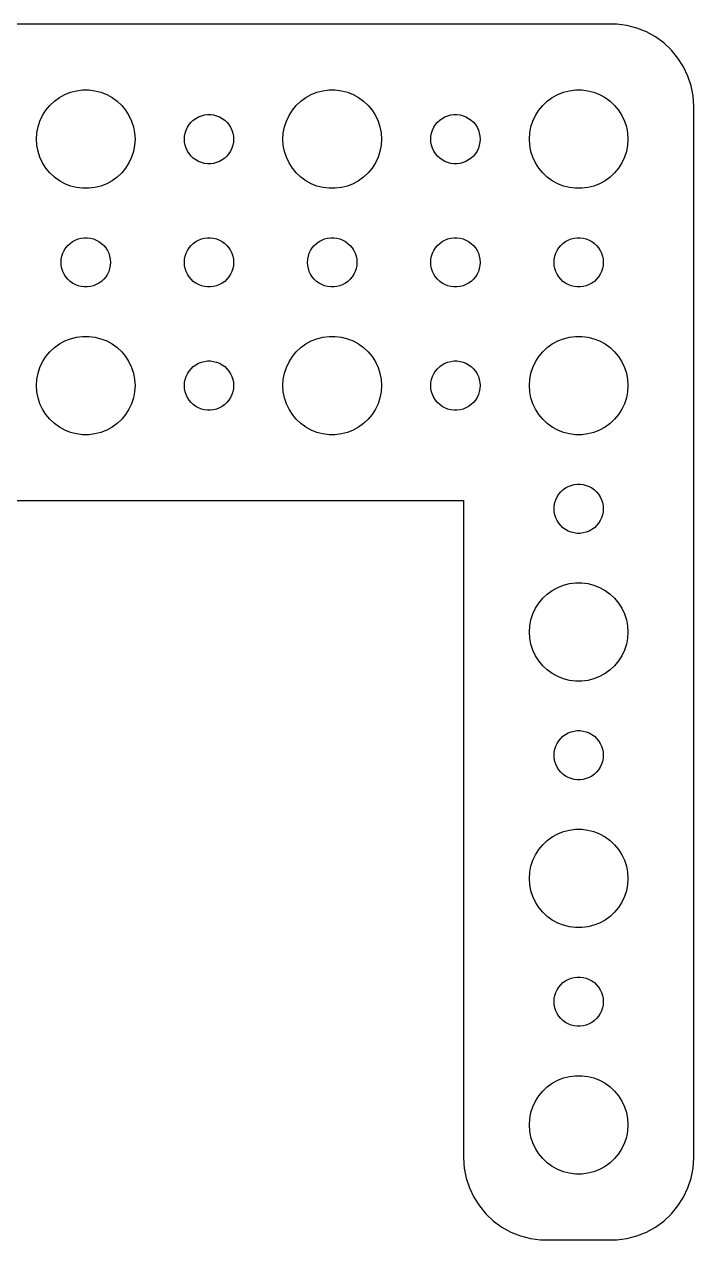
# Model space of a CAD drawing. Header units: metres. Extents: x -37 to 37, y 131 to 373.
# Drawn here: x -3.7 to 37, y 299 to 373 of the extents above; entities that cross this region are included whole.
import ezdxf

# ---------------------------------------------------------------- set-up
doc = ezdxf.new("R2010")
doc.units = ezdxf.units.M

msp = doc.modelspace()

# ---------------------------------------------------------------- linework, layer by layer
for p, q in [((32.3139, 372.99), (-32.3139, 372.99)), ((32.9369, 372.911), (32.3139, 372.99)), ((33.5451, 372.755), (32.9369, 372.911)), ((34.1289, 372.524), (33.5451, 372.755)), ((34.6791, 372.222), (34.1289, 372.524)), ((35.1871, 371.853), (34.6791, 372.222)), ((35.6448, 371.423), (35.1871, 371.853)), ((36.0451, 370.939), (35.6448, 371.423)), ((36.3815, 370.409), (36.0451, 370.939)), ((36.6489, 369.841), (36.3815, 370.409)), ((36.8429, 369.243), (36.6489, 369.841)), ((36.9606, 368.627), (36.8429, 369.243)), ((-1.91226, 368.312), (-1.60747, 368.533)), ((-1.60747, 368.533), (-1.27733, 368.714)), ((-1.27733, 368.714), (-0.92705, 368.853)), ((-0.92705, 368.853), (-0.56213, 368.947)), ((-0.56213, 368.947), (-0.18837, 368.994)), ((-0.18837, 368.994), (0.18837, 368.994)), ((0.18837, 368.994), (0.56213, 368.947)), ((0.56213, 368.947), (0.92705, 368.853)), ((0.92705, 368.853), (1.27733, 368.714)), ((1.27733, 368.714), (1.60747, 368.533)), ((1.60747, 368.533), (1.91226, 368.312)), ((13.0877, 368.312), (13.3925, 368.533)), ((13.3925, 368.533), (13.7227, 368.714)), ((13.7227, 368.714), (14.0729, 368.853)), ((14.0729, 368.853), (14.4379, 368.947)), ((14.4379, 368.947), (14.8116, 368.994)), ((14.8116, 368.994), (15.1884, 368.994)), ((15.1884, 368.994), (15.5621, 368.947)), ((15.5621, 368.947), (15.927, 368.853)), ((15.927, 368.853), (16.2773, 368.714)), ((16.2773, 368.714), (16.6075, 368.533)), ((16.6075, 368.533), (16.9123, 368.312)), ((28.0877, 368.312), (28.3925, 368.533)), ((28.3925, 368.533), (28.7227, 368.714)), ((28.7227, 368.714), (29.0729, 368.853)), ((29.0729, 368.853), (29.4379, 368.947)), ((29.4379, 368.947), (29.8116, 368.994)), ((29.8116, 368.994), (30.1884, 368.994)), ((30.1884, 368.994), (30.5621, 368.947)), ((30.5621, 368.947), (30.927, 368.853)), ((30.927, 368.853), (31.2773, 368.714)), ((31.2773, 368.714), (31.6075, 368.533)), ((31.6075, 368.533), (31.9123, 368.312)), ((37, 368), (36.9606, 368.627)), ((-2.62891, 367.445), (-2.42705, 367.763)), ((-2.42705, 367.763), (-2.1869, 368.054)), ((-2.1869, 368.054), (-1.91226, 368.312)), ((1.91226, 368.312), (2.1869, 368.054)), ((2.1869, 368.054), (2.42705, 367.763)), ((2.42705, 367.763), (2.62891, 367.445)), ((12.3711, 367.445), (12.5729, 367.763)), ((12.5729, 367.763), (12.8131, 368.054)), ((12.8131, 368.054), (13.0877, 368.312)), ((16.9123, 368.312), (17.1869, 368.054)), ((17.1869, 368.054), (17.427, 367.763)), ((17.427, 367.763), (17.6289, 367.445)), ((27.3711, 367.445), (27.5729, 367.763)), ((27.5729, 367.763), (27.8131, 368.054)), ((27.8131, 368.054), (28.0877, 368.312)), ((31.9123, 368.312), (32.1869, 368.054)), ((32.1869, 368.054), (32.427, 367.763)), ((32.427, 367.763), (32.6289, 367.445)), ((37, 304), (37, 368)), ((-2.90575, 366.746), (-2.78932, 367.104)), ((-2.78932, 367.104), (-2.62891, 367.445)), ((2.62891, 367.445), (2.78932, 367.104)), ((2.78932, 367.104), (2.90575, 366.746)), ((6.28647, 366.882), (6.40654, 367.027)), ((6.40654, 367.027), (6.54385, 367.156)), ((6.54385, 367.156), (6.69626, 367.266)), ((6.69626, 367.266), (6.86133, 367.357)), ((6.86133, 367.357), (7.03647, 367.427)), ((7.03647, 367.427), (7.21892, 367.473)), ((7.21892, 367.473), (7.40581, 367.497)), ((7.40581, 367.497), (7.59418, 367.497)), ((7.59418, 367.497), (7.78107, 367.473)), ((7.78107, 367.473), (7.96352, 367.427)), ((7.96352, 367.427), (8.13866, 367.357)), ((8.13866, 367.357), (8.30373, 367.266)), ((8.30373, 367.266), (8.45613, 367.156)), ((8.45613, 367.156), (8.59344, 367.027)), ((8.59344, 367.027), (8.71352, 366.882)), ((12.0942, 366.746), (12.2107, 367.104)), ((12.2107, 367.104), (12.3711, 367.445)), ((17.6289, 367.445), (17.7893, 367.104)), ((17.7893, 367.104), (17.9057, 366.746)), ((21.2865, 366.882), (21.4065, 367.027)), ((21.4065, 367.027), (21.5439, 367.156)), ((21.5439, 367.156), (21.6963, 367.266)), ((21.6963, 367.266), (21.8613, 367.357)), ((21.8613, 367.357), (22.0365, 367.427)), ((22.0365, 367.427), (22.2189, 367.473)), ((22.2189, 367.473), (22.4058, 367.497)), ((22.4058, 367.497), (22.5942, 367.497)), ((22.5942, 367.497), (22.7811, 367.473)), ((22.7811, 367.473), (22.9635, 367.427)), ((22.9635, 367.427), (23.1387, 367.357)), ((23.1387, 367.357), (23.3037, 367.266)), ((23.3037, 367.266), (23.4561, 367.156)), ((23.4561, 367.156), (23.5934, 367.027)), ((23.5934, 367.027), (23.7135, 366.882)), ((27.0942, 366.746), (27.2107, 367.104)), ((27.2107, 367.104), (27.3711, 367.445)), ((32.6289, 367.445), (32.7893, 367.104)), ((32.7893, 367.104), (32.9057, 366.746)), ((-3, 366), (-2.97633, 366.376)), ((-2.97633, 366.376), (-2.90575, 366.746)), ((2.90575, 366.746), (2.97633, 366.376)), ((2.97633, 366.376), (3, 366)), ((6.01183, 366.188), (6.04712, 366.373)), ((6.04712, 366.373), (6.10533, 366.552)), ((6.10533, 366.552), (6.18553, 366.723)), ((6.18553, 366.723), (6.28647, 366.882)), ((8.71352, 366.882), (8.81445, 366.723)), ((8.81445, 366.723), (8.89465, 366.552)), ((8.89465, 366.552), (8.95287, 366.373)), ((8.95287, 366.373), (8.98816, 366.188)), ((12, 366), (12.0237, 366.376)), ((12.0237, 366.376), (12.0942, 366.746)), ((17.9057, 366.746), (17.9763, 366.376)), ((17.9763, 366.376), (18, 366)), ((21.0118, 366.188), (21.0471, 366.373)), ((21.0471, 366.373), (21.1053, 366.552)), ((21.1053, 366.552), (21.1855, 366.723)), ((21.1855, 366.723), (21.2865, 366.882)), ((23.7135, 366.882), (23.8145, 366.723)), ((23.8145, 366.723), (23.8947, 366.552)), ((23.8947, 366.552), (23.9529, 366.373)), ((23.9529, 366.373), (23.9882, 366.188)), ((27, 366), (27.0237, 366.376)), ((27.0237, 366.376), (27.0942, 366.746)), ((32.9057, 366.746), (32.9763, 366.376)), ((32.9763, 366.376), (33, 366)), ((-2.97633, 365.624), (-3, 366)), ((-2.90575, 365.254), (-2.97633, 365.624)), ((2.97633, 365.624), (2.90575, 365.254)), ((3, 366), (2.97633, 365.624)), ((6, 366), (6.01183, 366.188)), ((6.01183, 365.812), (6, 366)), ((6.04712, 365.627), (6.01183, 365.812)), ((6.10533, 365.448), (6.04712, 365.627)), ((8.95287, 365.627), (8.89465, 365.448)), ((8.98816, 365.812), (8.95287, 365.627)), ((8.98816, 366.188), (9, 366)), ((9, 366), (8.98816, 365.812)), ((12.0237, 365.624), (12, 366)), ((12.0942, 365.254), (12.0237, 365.624)), ((17.9763, 365.624), (17.9057, 365.254)), ((18, 366), (17.9763, 365.624)), ((21, 366), (21.0118, 366.188)), ((21.0118, 365.812), (21, 366)), ((21.0471, 365.627), (21.0118, 365.812)), ((21.1053, 365.448), (21.0471, 365.627)), ((23.9529, 365.627), (23.8947, 365.448)), ((23.9882, 365.812), (23.9529, 365.627)), ((23.9882, 366.188), (24, 366)), ((24, 366), (23.9882, 365.812)), ((27.0237, 365.624), (27, 366)), ((27.0942, 365.254), (27.0237, 365.624)), ((32.9763, 365.624), (32.9057, 365.254)), ((33, 366), (32.9763, 365.624)), ((-2.78932, 364.896), (-2.90575, 365.254)), ((-2.62891, 364.555), (-2.78932, 364.896)), ((2.78932, 364.896), (2.62891, 364.555)), ((2.90575, 365.254), (2.78932, 364.896)), ((6.18553, 365.277), (6.10533, 365.448)), ((6.28647, 365.118), (6.18553, 365.277)), ((6.40654, 364.973), (6.28647, 365.118)), ((6.54385, 364.844), (6.40654, 364.973)), ((6.69626, 364.734), (6.54385, 364.844)), ((6.86133, 364.643), (6.69626, 364.734)), ((8.30373, 364.734), (8.13866, 364.643)), ((8.45613, 364.844), (8.30373, 364.734)), ((8.59344, 364.973), (8.45613, 364.844)), ((8.71352, 365.118), (8.59344, 364.973)), ((8.81445, 365.277), (8.71352, 365.118)), ((8.89465, 365.448), (8.81445, 365.277)), ((12.2107, 364.896), (12.0942, 365.254)), ((12.3711, 364.555), (12.2107, 364.896)), ((17.7893, 364.896), (17.6289, 364.555)), ((17.9057, 365.254), (17.7893, 364.896)), ((21.1855, 365.277), (21.1053, 365.448)), ((21.2865, 365.118), (21.1855, 365.277)), ((21.4065, 364.973), (21.2865, 365.118)), ((21.5439, 364.844), (21.4065, 364.973)), ((21.6963, 364.734), (21.5439, 364.844)), ((21.8613, 364.643), (21.6963, 364.734)), ((23.3037, 364.734), (23.1387, 364.643)), ((23.4561, 364.844), (23.3037, 364.734)), ((23.5934, 364.973), (23.4561, 364.844)), ((23.7135, 365.118), (23.5934, 364.973)), ((23.8145, 365.277), (23.7135, 365.118)), ((23.8947, 365.448), (23.8145, 365.277)), ((27.2107, 364.896), (27.0942, 365.254)), ((27.3711, 364.555), (27.2107, 364.896)), ((32.7893, 364.896), (32.6289, 364.555)), ((32.9057, 365.254), (32.7893, 364.896)), ((-2.42705, 364.237), (-2.62891, 364.555)), ((-2.1869, 363.946), (-2.42705, 364.237)), ((2.42705, 364.237), (2.1869, 363.946)), ((2.62891, 364.555), (2.42705, 364.237)), ((7.03647, 364.573), (6.86133, 364.643)), ((7.21892, 364.527), (7.03647, 364.573)), ((7.40581, 364.503), (7.21892, 364.527)), ((7.59418, 364.503), (7.40581, 364.503)), ((7.78107, 364.527), (7.59418, 364.503)), ((7.96352, 364.573), (7.78107, 364.527)), ((8.13866, 364.643), (7.96352, 364.573)), ((12.5729, 364.237), (12.3711, 364.555)), ((12.8131, 363.946), (12.5729, 364.237)), ((17.427, 364.237), (17.1869, 363.946)), ((17.6289, 364.555), (17.427, 364.237)), ((22.0365, 364.573), (21.8613, 364.643)), ((22.2189, 364.527), (22.0365, 364.573)), ((22.4058, 364.503), (22.2189, 364.527)), ((22.5942, 364.503), (22.4058, 364.503)), ((22.7811, 364.527), (22.5942, 364.503)), ((22.9635, 364.573), (22.7811, 364.527)), ((23.1387, 364.643), (22.9635, 364.573)), ((27.5729, 364.237), (27.3711, 364.555)), ((27.8131, 363.946), (27.5729, 364.237)), ((32.427, 364.237), (32.1869, 363.946)), ((32.6289, 364.555), (32.427, 364.237)), ((-1.91226, 363.688), (-2.1869, 363.946)), ((-1.60747, 363.467), (-1.91226, 363.688)), ((-1.27733, 363.286), (-1.60747, 363.467)), ((-0.92705, 363.147), (-1.27733, 363.286)), ((1.27733, 363.286), (0.92705, 363.147)), ((1.60747, 363.467), (1.27733, 363.286)), ((1.91226, 363.688), (1.60747, 363.467)), ((2.1869, 363.946), (1.91226, 363.688)), ((13.0877, 363.688), (12.8131, 363.946)), ((13.3925, 363.467), (13.0877, 363.688)), ((13.7227, 363.286), (13.3925, 363.467)), ((14.0729, 363.147), (13.7227, 363.286)), ((16.2773, 363.286), (15.927, 363.147)), ((16.6075, 363.467), (16.2773, 363.286)), ((16.9123, 363.688), (16.6075, 363.467)), ((17.1869, 363.946), (16.9123, 363.688)), ((28.0877, 363.688), (27.8131, 363.946)), ((28.3925, 363.467), (28.0877, 363.688)), ((28.7227, 363.286), (28.3925, 363.467)), ((29.0729, 363.147), (28.7227, 363.286)), ((31.2773, 363.286), (30.927, 363.147)), ((31.6075, 363.467), (31.2773, 363.286)), ((31.9123, 363.688), (31.6075, 363.467)), ((32.1869, 363.946), (31.9123, 363.688)), ((-0.56213, 363.053), (-0.92705, 363.147)), ((-0.18837, 363.006), (-0.56213, 363.053)), ((0.18837, 363.006), (-0.18837, 363.006)), ((0.56213, 363.053), (0.18837, 363.006)), ((0.92705, 363.147), (0.56213, 363.053)), ((14.4379, 363.053), (14.0729, 363.147)), ((14.8116, 363.006), (14.4379, 363.053)), ((15.1884, 363.006), (14.8116, 363.006)), ((15.5621, 363.053), (15.1884, 363.006)), ((15.927, 363.147), (15.5621, 363.053)), ((29.4379, 363.053), (29.0729, 363.147)), ((29.8116, 363.006), (29.4379, 363.053)), ((30.1884, 363.006), (29.8116, 363.006)), ((30.5621, 363.053), (30.1884, 363.006)), ((30.927, 363.147), (30.5621, 363.053)), ((-1.09344, 359.527), (-0.95613, 359.656)), ((-0.95613, 359.656), (-0.80373, 359.766)), ((-0.80373, 359.766), (-0.63866, 359.857)), ((-0.63866, 359.857), (-0.46352, 359.927)), ((-0.46352, 359.927), (-0.28107, 359.973)), ((-0.28107, 359.973), (-0.09418, 359.997)), ((-0.09418, 359.997), (0.09418, 359.997)), ((0.09418, 359.997), (0.28107, 359.973)), ((0.28107, 359.973), (0.46352, 359.927)), ((0.46352, 359.927), (0.63866, 359.857)), ((0.63866, 359.857), (0.80373, 359.766)), ((0.80373, 359.766), (0.95613, 359.656)), ((0.95613, 359.656), (1.09344, 359.527)), ((6.40654, 359.527), (6.54385, 359.656)), ((6.54385, 359.656), (6.69626, 359.766)), ((6.69626, 359.766), (6.86133, 359.857)), ((6.86133, 359.857), (7.03647, 359.927)), ((7.03647, 359.927), (7.21892, 359.973)), ((7.21892, 359.973), (7.40581, 359.997)), ((7.40581, 359.997), (7.59418, 359.997)), ((7.59418, 359.997), (7.78107, 359.973)), ((7.78107, 359.973), (7.96352, 359.927)), ((7.96352, 359.927), (8.13866, 359.857)), ((8.13866, 359.857), (8.30373, 359.766)), ((8.30373, 359.766), (8.45613, 359.656)), ((8.45613, 359.656), (8.59344, 359.527)), ((13.9065, 359.527), (14.0439, 359.656)), ((14.0439, 359.656), (14.1963, 359.766)), ((14.1963, 359.766), (14.3613, 359.857)), ((14.3613, 359.857), (14.5365, 359.927)), ((14.5365, 359.927), (14.7189, 359.973)), ((14.7189, 359.973), (14.9058, 359.997)), ((14.9058, 359.997), (15.0942, 359.997)), ((15.0942, 359.997), (15.2811, 359.973)), ((15.2811, 359.973), (15.4635, 359.927)), ((15.4635, 359.927), (15.6387, 359.857)), ((15.6387, 359.857), (15.8037, 359.766)), ((15.8037, 359.766), (15.9561, 359.656)), ((15.9561, 359.656), (16.0934, 359.527)), ((21.4065, 359.527), (21.5439, 359.656)), ((21.5439, 359.656), (21.6963, 359.766)), ((21.6963, 359.766), (21.8613, 359.857)), ((21.8613, 359.857), (22.0365, 359.927)), ((22.0365, 359.927), (22.2189, 359.973)), ((22.2189, 359.973), (22.4058, 359.997)), ((22.4058, 359.997), (22.5942, 359.997)), ((22.5942, 359.997), (22.7811, 359.973)), ((22.7811, 359.973), (22.9635, 359.927)), ((22.9635, 359.927), (23.1387, 359.857)), ((23.1387, 359.857), (23.3037, 359.766)), ((23.3037, 359.766), (23.4561, 359.656)), ((23.4561, 359.656), (23.5934, 359.527)), ((28.9065, 359.527), (29.0439, 359.656)), ((29.0439, 359.656), (29.1963, 359.766)), ((29.1963, 359.766), (29.3613, 359.857)), ((29.3613, 359.857), (29.5365, 359.927)), ((29.5365, 359.927), (29.7189, 359.973)), ((29.7189, 359.973), (29.9058, 359.997)), ((29.9058, 359.997), (30.0942, 359.997)), ((30.0942, 359.997), (30.2811, 359.973)), ((30.2811, 359.973), (30.4635, 359.927)), ((30.4635, 359.927), (30.6387, 359.857)), ((30.6387, 359.857), (30.8037, 359.766)), ((30.8037, 359.766), (30.9561, 359.656)), ((30.9561, 359.656), (31.0934, 359.527)), ((-1.48816, 358.688), (-1.45287, 358.873)), ((-1.45287, 358.873), (-1.39465, 359.052)), ((-1.39465, 359.052), (-1.31445, 359.223)), ((-1.31445, 359.223), (-1.21352, 359.382)), ((-1.21352, 359.382), (-1.09344, 359.527)), ((1.09344, 359.527), (1.21352, 359.382)), ((1.21352, 359.382), (1.31445, 359.223)), ((1.31445, 359.223), (1.39465, 359.052)), ((1.39465, 359.052), (1.45287, 358.873)), ((1.45287, 358.873), (1.48816, 358.688)), ((6.01183, 358.688), (6.04712, 358.873)), ((6.04712, 358.873), (6.10533, 359.052)), ((6.10533, 359.052), (6.18553, 359.223)), ((6.18553, 359.223), (6.28647, 359.382)), ((6.28647, 359.382), (6.40654, 359.527)), ((8.59344, 359.527), (8.71352, 359.382)), ((8.71352, 359.382), (8.81445, 359.223)), ((8.81445, 359.223), (8.89465, 359.052)), ((8.89465, 359.052), (8.95287, 358.873)), ((8.95287, 358.873), (8.98816, 358.688)), ((13.5118, 358.688), (13.5471, 358.873)), ((13.5471, 358.873), (13.6053, 359.052)), ((13.6053, 359.052), (13.6855, 359.223)), ((13.6855, 359.223), (13.7865, 359.382)), ((13.7865, 359.382), (13.9065, 359.527)), ((16.0934, 359.527), (16.2135, 359.382)), ((16.2135, 359.382), (16.3145, 359.223)), ((16.3145, 359.223), (16.3947, 359.052)), ((16.3947, 359.052), (16.4529, 358.873)), ((16.4529, 358.873), (16.4882, 358.688)), ((21.0118, 358.688), (21.0471, 358.873)), ((21.0471, 358.873), (21.1053, 359.052)), ((21.1053, 359.052), (21.1855, 359.223)), ((21.1855, 359.223), (21.2865, 359.382)), ((21.2865, 359.382), (21.4065, 359.527)), ((23.5934, 359.527), (23.7135, 359.382)), ((23.7135, 359.382), (23.8145, 359.223)), ((23.8145, 359.223), (23.8947, 359.052)), ((23.8947, 359.052), (23.9529, 358.873)), ((23.9529, 358.873), (23.9882, 358.688)), ((28.5118, 358.688), (28.5471, 358.873)), ((28.5471, 358.873), (28.6053, 359.052)), ((28.6053, 359.052), (28.6855, 359.223)), ((28.6855, 359.223), (28.7865, 359.382)), ((28.7865, 359.382), (28.9065, 359.527)), ((31.0934, 359.527), (31.2135, 359.382)), ((31.2135, 359.382), (31.3145, 359.223)), ((31.3145, 359.223), (31.3947, 359.052)), ((31.3947, 359.052), (31.4529, 358.873)), ((31.4529, 358.873), (31.4882, 358.688)), ((-1.5, 358.5), (-1.48816, 358.688)), ((-1.48816, 358.312), (-1.5, 358.5)), ((-1.45287, 358.127), (-1.48816, 358.312)), ((-1.39465, 357.948), (-1.45287, 358.127)), ((1.45287, 358.127), (1.39465, 357.948)), ((1.48816, 358.312), (1.45287, 358.127)), ((1.48816, 358.688), (1.5, 358.5)), ((1.5, 358.5), (1.48816, 358.312)), ((6, 358.5), (6.01183, 358.688)), ((6.01183, 358.312), (6, 358.5)), ((6.04712, 358.127), (6.01183, 358.312)), ((6.10533, 357.948), (6.04712, 358.127)), ((8.95287, 358.127), (8.89465, 357.948)), ((8.98816, 358.312), (8.95287, 358.127)), ((8.98816, 358.688), (9, 358.5)), ((9, 358.5), (8.98816, 358.312)), ((13.5, 358.5), (13.5118, 358.688)), ((13.5118, 358.312), (13.5, 358.5)), ((13.5471, 358.127), (13.5118, 358.312)), ((13.6053, 357.948), (13.5471, 358.127)), ((16.4529, 358.127), (16.3947, 357.948)), ((16.4882, 358.312), (16.4529, 358.127)), ((16.4882, 358.688), (16.5, 358.5)), ((16.5, 358.5), (16.4882, 358.312)), ((21, 358.5), (21.0118, 358.688)), ((21.0118, 358.312), (21, 358.5)), ((21.0471, 358.127), (21.0118, 358.312)), ((21.1053, 357.948), (21.0471, 358.127)), ((23.9529, 358.127), (23.8947, 357.948)), ((23.9882, 358.312), (23.9529, 358.127)), ((23.9882, 358.688), (24, 358.5)), ((24, 358.5), (23.9882, 358.312)), ((28.5, 358.5), (28.5118, 358.688)), ((28.5118, 358.312), (28.5, 358.5)), ((28.5471, 358.127), (28.5118, 358.312)), ((28.6053, 357.948), (28.5471, 358.127)), ((31.4529, 358.127), (31.3947, 357.948)), ((31.4882, 358.312), (31.4529, 358.127)), ((31.4882, 358.688), (31.5, 358.5)), ((31.5, 358.5), (31.4882, 358.312)), ((-1.31445, 357.777), (-1.39465, 357.948)), ((-1.21352, 357.618), (-1.31445, 357.777)), ((-1.09344, 357.473), (-1.21352, 357.618)), ((-0.95613, 357.344), (-1.09344, 357.473)), ((-0.80373, 357.234), (-0.95613, 357.344)), ((0.95613, 357.344), (0.80373, 357.234)), ((1.09344, 357.473), (0.95613, 357.344)), ((1.21352, 357.618), (1.09344, 357.473)), ((1.31445, 357.777), (1.21352, 357.618)), ((1.39465, 357.948), (1.31445, 357.777)), ((6.18553, 357.777), (6.10533, 357.948)), ((6.28647, 357.618), (6.18553, 357.777)), ((6.40654, 357.473), (6.28647, 357.618)), ((6.54385, 357.344), (6.40654, 357.473)), ((6.69626, 357.234), (6.54385, 357.344)), ((8.45613, 357.344), (8.30373, 357.234)), ((8.59344, 357.473), (8.45613, 357.344)), ((8.71352, 357.618), (8.59344, 357.473)), ((8.81445, 357.777), (8.71352, 357.618)), ((8.89465, 357.948), (8.81445, 357.777)), ((13.6855, 357.777), (13.6053, 357.948)), ((13.7865, 357.618), (13.6855, 357.777)), ((13.9065, 357.473), (13.7865, 357.618)), ((14.0439, 357.344), (13.9065, 357.473)), ((14.1963, 357.234), (14.0439, 357.344)), ((15.9561, 357.344), (15.8037, 357.234)), ((16.0934, 357.473), (15.9561, 357.344)), ((16.2135, 357.618), (16.0934, 357.473)), ((16.3145, 357.777), (16.2135, 357.618)), ((16.3947, 357.948), (16.3145, 357.777)), ((21.1855, 357.777), (21.1053, 357.948)), ((21.2865, 357.618), (21.1855, 357.777)), ((21.4065, 357.473), (21.2865, 357.618)), ((21.5439, 357.344), (21.4065, 357.473)), ((21.6963, 357.234), (21.5439, 357.344)), ((23.4561, 357.344), (23.3037, 357.234)), ((23.5934, 357.473), (23.4561, 357.344)), ((23.7135, 357.618), (23.5934, 357.473)), ((23.8145, 357.777), (23.7135, 357.618)), ((23.8947, 357.948), (23.8145, 357.777)), ((28.6855, 357.777), (28.6053, 357.948)), ((28.7865, 357.618), (28.6855, 357.777)), ((28.9065, 357.473), (28.7865, 357.618)), ((29.0439, 357.344), (28.9065, 357.473)), ((29.1963, 357.234), (29.0439, 357.344)), ((30.9561, 357.344), (30.8037, 357.234)), ((31.0934, 357.473), (30.9561, 357.344)), ((31.2135, 357.618), (31.0934, 357.473)), ((31.3145, 357.777), (31.2135, 357.618)), ((31.3947, 357.948), (31.3145, 357.777)), ((-0.63866, 357.143), (-0.80373, 357.234)), ((-0.46352, 357.073), (-0.63866, 357.143)), ((-0.28107, 357.027), (-0.46352, 357.073)), ((-0.09418, 357.003), (-0.28107, 357.027)), ((0.09418, 357.003), (-0.09418, 357.003)), ((0.28107, 357.027), (0.09418, 357.003)), ((0.46352, 357.073), (0.28107, 357.027)), ((0.63866, 357.143), (0.46352, 357.073)), ((0.80373, 357.234), (0.63866, 357.143)), ((6.86133, 357.143), (6.69626, 357.234)), ((7.03647, 357.073), (6.86133, 357.143)), ((7.21892, 357.027), (7.03647, 357.073)), ((7.40581, 357.003), (7.21892, 357.027)), ((7.59418, 357.003), (7.40581, 357.003)), ((7.78107, 357.027), (7.59418, 357.003)), ((7.96352, 357.073), (7.78107, 357.027)), ((8.13866, 357.143), (7.96352, 357.073)), ((8.30373, 357.234), (8.13866, 357.143)), ((14.3613, 357.143), (14.1963, 357.234)), ((14.5365, 357.073), (14.3613, 357.143)), ((14.7189, 357.027), (14.5365, 357.073)), ((14.9058, 357.003), (14.7189, 357.027)), ((15.0942, 357.003), (14.9058, 357.003)), ((15.2811, 357.027), (15.0942, 357.003)), ((15.4635, 357.073), (15.2811, 357.027)), ((15.6387, 357.143), (15.4635, 357.073)), ((15.8037, 357.234), (15.6387, 357.143)), ((21.8613, 357.143), (21.6963, 357.234)), ((22.0365, 357.073), (21.8613, 357.143)), ((22.2189, 357.027), (22.0365, 357.073)), ((22.4058, 357.003), (22.2189, 357.027)), ((22.5942, 357.003), (22.4058, 357.003)), ((22.7811, 357.027), (22.5942, 357.003)), ((22.9635, 357.073), (22.7811, 357.027)), ((23.1387, 357.143), (22.9635, 357.073)), ((23.3037, 357.234), (23.1387, 357.143)), ((29.3613, 357.143), (29.1963, 357.234)), ((29.5365, 357.073), (29.3613, 357.143)), ((29.7189, 357.027), (29.5365, 357.073)), ((29.9058, 357.003), (29.7189, 357.027)), ((30.0942, 357.003), (29.9058, 357.003)), ((30.2811, 357.027), (30.0942, 357.003)), ((30.4635, 357.073), (30.2811, 357.027)), ((30.6387, 357.143), (30.4635, 357.073)), ((30.8037, 357.234), (30.6387, 357.143)), ((-1.60747, 353.533), (-1.27733, 353.714)), ((-1.27733, 353.714), (-0.92705, 353.853)), ((-0.92705, 353.853), (-0.56213, 353.947)), ((-0.56213, 353.947), (-0.18837, 353.994)), ((-0.18837, 353.994), (0.18837, 353.994)), ((0.18837, 353.994), (0.56213, 353.947)), ((0.56213, 353.947), (0.92705, 353.853)), ((0.92705, 353.853), (1.27733, 353.714)), ((1.27733, 353.714), (1.60747, 353.533)), ((13.3925, 353.533), (13.7227, 353.714)), ((13.7227, 353.714), (14.0729, 353.853)), ((14.0729, 353.853), (14.4379, 353.947)), ((14.4379, 353.947), (14.8116, 353.994)), ((14.8116, 353.994), (15.1884, 353.994)), ((15.1884, 353.994), (15.5621, 353.947)), ((15.5621, 353.947), (15.927, 353.853)), ((15.927, 353.853), (16.2773, 353.714)), ((16.2773, 353.714), (16.6075, 353.533)), ((28.3925, 353.533), (28.7227, 353.714)), ((28.7227, 353.714), (29.0729, 353.853)), ((29.0729, 353.853), (29.4379, 353.947)), ((29.4379, 353.947), (29.8116, 353.994)), ((29.8116, 353.994), (30.1884, 353.994)), ((30.1884, 353.994), (30.5621, 353.947)), ((30.5621, 353.947), (30.927, 353.853)), ((30.927, 353.853), (31.2773, 353.714)), ((31.2773, 353.714), (31.6075, 353.533)), ((-2.42705, 352.763), (-2.1869, 353.054)), ((-2.1869, 353.054), (-1.91226, 353.312)), ((-1.91226, 353.312), (-1.60747, 353.533)), ((1.60747, 353.533), (1.91226, 353.312)), ((1.91226, 353.312), (2.1869, 353.054)), ((2.1869, 353.054), (2.42705, 352.763)), ((12.5729, 352.763), (12.8131, 353.054)), ((12.8131, 353.054), (13.0877, 353.312)), ((13.0877, 353.312), (13.3925, 353.533)), ((16.6075, 353.533), (16.9123, 353.312)), ((16.9123, 353.312), (17.1869, 353.054)), ((17.1869, 353.054), (17.427, 352.763)), ((27.5729, 352.763), (27.8131, 353.054)), ((27.8131, 353.054), (28.0877, 353.312)), ((28.0877, 353.312), (28.3925, 353.533)), ((31.6075, 353.533), (31.9123, 353.312)), ((31.9123, 353.312), (32.1869, 353.054)), ((32.1869, 353.054), (32.427, 352.763)), ((-2.78932, 352.104), (-2.62891, 352.445)), ((-2.62891, 352.445), (-2.42705, 352.763)), ((2.42705, 352.763), (2.62891, 352.445)), ((2.62891, 352.445), (2.78932, 352.104)), ((6.40654, 352.027), (6.54385, 352.156)), ((6.54385, 352.156), (6.69626, 352.266)), ((6.69626, 352.266), (6.86133, 352.357)), ((6.86133, 352.357), (7.03647, 352.427)), ((7.03647, 352.427), (7.21892, 352.473)), ((7.21892, 352.473), (7.40581, 352.497)), ((7.40581, 352.497), (7.59418, 352.497)), ((7.59418, 352.497), (7.78107, 352.473)), ((7.78107, 352.473), (7.96352, 352.427)), ((7.96352, 352.427), (8.13866, 352.357)), ((8.13866, 352.357), (8.30373, 352.266)), ((8.30373, 352.266), (8.45613, 352.156)), ((8.45613, 352.156), (8.59344, 352.027)), ((12.2107, 352.104), (12.3711, 352.445)), ((12.3711, 352.445), (12.5729, 352.763)), ((17.427, 352.763), (17.6289, 352.445)), ((17.6289, 352.445), (17.7893, 352.104)), ((21.4065, 352.027), (21.5439, 352.156)), ((21.5439, 352.156), (21.6963, 352.266)), ((21.6963, 352.266), (21.8613, 352.357)), ((21.8613, 352.357), (22.0365, 352.427)), ((22.0365, 352.427), (22.2189, 352.473)), ((22.2189, 352.473), (22.4058, 352.497)), ((22.4058, 352.497), (22.5942, 352.497)), ((22.5942, 352.497), (22.7811, 352.473)), ((22.7811, 352.473), (22.9635, 352.427)), ((22.9635, 352.427), (23.1387, 352.357)), ((23.1387, 352.357), (23.3037, 352.266)), ((23.3037, 352.266), (23.4561, 352.156)), ((23.4561, 352.156), (23.5934, 352.027)), ((27.2107, 352.104), (27.3711, 352.445)), ((27.3711, 352.445), (27.5729, 352.763)), ((32.427, 352.763), (32.6289, 352.445)), ((32.6289, 352.445), (32.7893, 352.104)), ((-2.97633, 351.376), (-2.90575, 351.746)), ((-2.90575, 351.746), (-2.78932, 352.104)), ((2.78932, 352.104), (2.90575, 351.746)), ((2.90575, 351.746), (2.97633, 351.376)), ((6.04712, 351.373), (6.10533, 351.552)), ((6.10533, 351.552), (6.18553, 351.723)), ((6.18553, 351.723), (6.28647, 351.882)), ((6.28647, 351.882), (6.40654, 352.027)), ((8.59344, 352.027), (8.71352, 351.882)), ((8.71352, 351.882), (8.81445, 351.723)), ((8.81445, 351.723), (8.89465, 351.552)), ((8.89465, 351.552), (8.95287, 351.373)), ((12.0237, 351.376), (12.0942, 351.746)), ((12.0942, 351.746), (12.2107, 352.104)), ((17.7893, 352.104), (17.9057, 351.746)), ((17.9057, 351.746), (17.9763, 351.376)), ((21.0471, 351.373), (21.1053, 351.552)), ((21.1053, 351.552), (21.1855, 351.723)), ((21.1855, 351.723), (21.2865, 351.882)), ((21.2865, 351.882), (21.4065, 352.027)), ((23.5934, 352.027), (23.7135, 351.882)), ((23.7135, 351.882), (23.8145, 351.723)), ((23.8145, 351.723), (23.8947, 351.552)), ((23.8947, 351.552), (23.9529, 351.373)), ((27.0237, 351.376), (27.0942, 351.746)), ((27.0942, 351.746), (27.2107, 352.104)), ((32.7893, 352.104), (32.9057, 351.746)), ((32.9057, 351.746), (32.9763, 351.376)), ((-3, 351), (-2.97633, 351.376)), ((-2.97633, 350.624), (-3, 351)), ((2.97633, 351.376), (3, 351)), ((3, 351), (2.97633, 350.624)), ((6, 351), (6.01183, 351.188)), ((6.01183, 350.812), (6, 351)), ((6.01183, 351.188), (6.04712, 351.373)), ((6.04712, 350.627), (6.01183, 350.812)), ((8.95287, 351.373), (8.98816, 351.188)), ((8.98816, 350.812), (8.95287, 350.627)), ((8.98816, 351.188), (9, 351)), ((9, 351), (8.98816, 350.812)), ((12, 351), (12.0237, 351.376)), ((12.0237, 350.624), (12, 351)), ((17.9763, 351.376), (18, 351)), ((18, 351), (17.9763, 350.624)), ((21, 351), (21.0118, 351.188)), ((21.0118, 350.812), (21, 351)), ((21.0118, 351.188), (21.0471, 351.373)), ((21.0471, 350.627), (21.0118, 350.812)), ((23.9529, 351.373), (23.9882, 351.188)), ((23.9882, 350.812), (23.9529, 350.627)), ((23.9882, 351.188), (24, 351)), ((24, 351), (23.9882, 350.812)), ((27, 351), (27.0237, 351.376)), ((27.0237, 350.624), (27, 351)), ((32.9763, 351.376), (33, 351)), ((33, 351), (32.9763, 350.624)), ((-2.90575, 350.254), (-2.97633, 350.624)), ((-2.78932, 349.896), (-2.90575, 350.254)), ((2.90575, 350.254), (2.78932, 349.896)), ((2.97633, 350.624), (2.90575, 350.254)), ((6.10533, 350.448), (6.04712, 350.627)), ((6.18553, 350.277), (6.10533, 350.448)), ((6.28647, 350.118), (6.18553, 350.277)), ((6.40654, 349.973), (6.28647, 350.118)), ((6.54385, 349.844), (6.40654, 349.973)), ((8.59344, 349.973), (8.45613, 349.844)), ((8.71352, 350.118), (8.59344, 349.973)), ((8.81445, 350.277), (8.71352, 350.118)), ((8.89465, 350.448), (8.81445, 350.277)), ((8.95287, 350.627), (8.89465, 350.448)), ((12.0942, 350.254), (12.0237, 350.624)), ((12.2107, 349.896), (12.0942, 350.254)), ((17.9057, 350.254), (17.7893, 349.896)), ((17.9763, 350.624), (17.9057, 350.254)), ((21.1053, 350.448), (21.0471, 350.627)), ((21.1855, 350.277), (21.1053, 350.448)), ((21.2865, 350.118), (21.1855, 350.277)), ((21.4065, 349.973), (21.2865, 350.118)), ((21.5439, 349.844), (21.4065, 349.973)), ((23.5934, 349.973), (23.4561, 349.844)), ((23.7135, 350.118), (23.5934, 349.973)), ((23.8145, 350.277), (23.7135, 350.118)), ((23.8947, 350.448), (23.8145, 350.277)), ((23.9529, 350.627), (23.8947, 350.448)), ((27.0942, 350.254), (27.0237, 350.624)), ((27.2107, 349.896), (27.0942, 350.254)), ((32.9057, 350.254), (32.7893, 349.896)), ((32.9763, 350.624), (32.9057, 350.254)), ((-2.62891, 349.555), (-2.78932, 349.896)), ((-2.42705, 349.237), (-2.62891, 349.555)), ((-2.1869, 348.946), (-2.42705, 349.237)), ((2.42705, 349.237), (2.1869, 348.946)), ((2.62891, 349.555), (2.42705, 349.237)), ((2.78932, 349.896), (2.62891, 349.555)), ((6.69626, 349.734), (6.54385, 349.844)), ((6.86133, 349.643), (6.69626, 349.734)), ((7.03647, 349.573), (6.86133, 349.643)), ((7.21892, 349.527), (7.03647, 349.573)), ((7.40581, 349.503), (7.21892, 349.527)), ((7.59418, 349.503), (7.40581, 349.503)), ((7.78107, 349.527), (7.59418, 349.503)), ((7.96352, 349.573), (7.78107, 349.527)), ((8.13866, 349.643), (7.96352, 349.573)), ((8.30373, 349.734), (8.13866, 349.643)), ((8.45613, 349.844), (8.30373, 349.734)), ((12.3711, 349.555), (12.2107, 349.896)), ((12.5729, 349.237), (12.3711, 349.555)), ((12.8131, 348.946), (12.5729, 349.237)), ((17.427, 349.237), (17.1869, 348.946)), ((17.6289, 349.555), (17.427, 349.237)), ((17.7893, 349.896), (17.6289, 349.555)), ((21.6963, 349.734), (21.5439, 349.844)), ((21.8613, 349.643), (21.6963, 349.734)), ((22.0365, 349.573), (21.8613, 349.643)), ((22.2189, 349.527), (22.0365, 349.573)), ((22.4058, 349.503), (22.2189, 349.527)), ((22.5942, 349.503), (22.4058, 349.503)), ((22.7811, 349.527), (22.5942, 349.503)), ((22.9635, 349.573), (22.7811, 349.527)), ((23.1387, 349.643), (22.9635, 349.573)), ((23.3037, 349.734), (23.1387, 349.643)), ((23.4561, 349.844), (23.3037, 349.734)), ((27.3711, 349.555), (27.2107, 349.896)), ((27.5729, 349.237), (27.3711, 349.555)), ((27.8131, 348.946), (27.5729, 349.237)), ((32.427, 349.237), (32.1869, 348.946)), ((32.6289, 349.555), (32.427, 349.237)), ((32.7893, 349.896), (32.6289, 349.555)), ((-1.91226, 348.688), (-2.1869, 348.946)), ((-1.60747, 348.467), (-1.91226, 348.688)), ((-1.27733, 348.286), (-1.60747, 348.467)), ((1.60747, 348.467), (1.27733, 348.286)), ((1.91226, 348.688), (1.60747, 348.467)), ((2.1869, 348.946), (1.91226, 348.688)), ((13.0877, 348.688), (12.8131, 348.946)), ((13.3925, 348.467), (13.0877, 348.688)), ((13.7227, 348.286), (13.3925, 348.467)), ((16.6075, 348.467), (16.2773, 348.286)), ((16.9123, 348.688), (16.6075, 348.467)), ((17.1869, 348.946), (16.9123, 348.688)), ((28.0877, 348.688), (27.8131, 348.946)), ((28.3925, 348.467), (28.0877, 348.688)), ((28.7227, 348.286), (28.3925, 348.467)), ((31.6075, 348.467), (31.2773, 348.286)), ((31.9123, 348.688), (31.6075, 348.467)), ((32.1869, 348.946), (31.9123, 348.688)), ((-0.92705, 348.147), (-1.27733, 348.286)), ((-0.56213, 348.053), (-0.92705, 348.147)), ((-0.18837, 348.006), (-0.56213, 348.053)), ((0.18837, 348.006), (-0.18837, 348.006)), ((0.56213, 348.053), (0.18837, 348.006)), ((0.92705, 348.147), (0.56213, 348.053)), ((1.27733, 348.286), (0.92705, 348.147)), ((14.0729, 348.147), (13.7227, 348.286)), ((14.4379, 348.053), (14.0729, 348.147)), ((14.8116, 348.006), (14.4379, 348.053)), ((15.1884, 348.006), (14.8116, 348.006)), ((15.5621, 348.053), (15.1884, 348.006)), ((15.927, 348.147), (15.5621, 348.053)), ((16.2773, 348.286), (15.927, 348.147)), ((29.0729, 348.147), (28.7227, 348.286)), ((29.4379, 348.053), (29.0729, 348.147)), ((29.8116, 348.006), (29.4379, 348.053)), ((30.1884, 348.006), (29.8116, 348.006)), ((30.5621, 348.053), (30.1884, 348.006)), ((30.927, 348.147), (30.5621, 348.053)), ((31.2773, 348.286), (30.927, 348.147)), ((29.0439, 344.656), (29.1963, 344.766)), ((29.1963, 344.766), (29.3613, 344.857)), ((29.3613, 344.857), (29.5365, 344.927)), ((29.5365, 344.927), (29.7189, 344.973)), ((29.7189, 344.973), (29.9058, 344.997)), ((29.9058, 344.997), (30.0942, 344.997)), ((30.0942, 344.997), (30.2811, 344.973)), ((30.2811, 344.973), (30.4635, 344.927)), ((30.4635, 344.927), (30.6387, 344.857)), ((30.6387, 344.857), (30.8037, 344.766)), ((30.8037, 344.766), (30.9561, 344.656)), ((-23, 344.01), (23, 344.01)), ((23, 344.01), (23, 304)), ((28.5471, 343.873), (28.6053, 344.052)), ((28.6053, 344.052), (28.6855, 344.223)), ((28.6855, 344.223), (28.7865, 344.382)), ((28.7865, 344.382), (28.9065, 344.527)), ((28.9065, 344.527), (29.0439, 344.656)), ((30.9561, 344.656), (31.0934, 344.527)), ((31.0934, 344.527), (31.2135, 344.382)), ((31.2135, 344.382), (31.3145, 344.223)), ((31.3145, 344.223), (31.3947, 344.052)), ((31.3947, 344.052), (31.4529, 343.873)), ((28.5, 343.5), (28.5118, 343.688)), ((28.5118, 343.312), (28.5, 343.5)), ((28.5118, 343.688), (28.5471, 343.873)), ((28.5471, 343.127), (28.5118, 343.312)), ((31.4529, 343.873), (31.4882, 343.688)), ((31.4882, 343.312), (31.4529, 343.127)), ((31.4882, 343.688), (31.5, 343.5)), ((31.5, 343.5), (31.4882, 343.312)), ((28.6053, 342.948), (28.5471, 343.127)), ((28.6855, 342.777), (28.6053, 342.948)), ((28.7865, 342.618), (28.6855, 342.777)), ((28.9065, 342.473), (28.7865, 342.618)), ((31.2135, 342.618), (31.0934, 342.473)), ((31.3145, 342.777), (31.2135, 342.618)), ((31.3947, 342.948), (31.3145, 342.777)), ((31.4529, 343.127), (31.3947, 342.948)), ((29.0439, 342.344), (28.9065, 342.473)), ((29.1963, 342.234), (29.0439, 342.344)), ((29.3613, 342.143), (29.1963, 342.234)), ((29.5365, 342.073), (29.3613, 342.143)), ((29.7189, 342.027), (29.5365, 342.073)), ((29.9058, 342.003), (29.7189, 342.027)), ((30.0942, 342.003), (29.9058, 342.003)), ((30.2811, 342.027), (30.0942, 342.003)), ((30.4635, 342.073), (30.2811, 342.027)), ((30.6387, 342.143), (30.4635, 342.073)), ((30.8037, 342.234), (30.6387, 342.143)), ((30.9561, 342.344), (30.8037, 342.234)), ((31.0934, 342.473), (30.9561, 342.344)), ((28.7227, 338.714), (29.0729, 338.853)), ((29.0729, 338.853), (29.4379, 338.947)), ((29.4379, 338.947), (29.8116, 338.994)), ((29.8116, 338.994), (30.1884, 338.994)), ((30.1884, 338.994), (30.5621, 338.947)), ((30.5621, 338.947), (30.927, 338.853)), ((30.927, 338.853), (31.2773, 338.714)), ((27.8131, 338.054), (28.0877, 338.312)), ((28.0877, 338.312), (28.3925, 338.533)), ((28.3925, 338.533), (28.7227, 338.714)), ((31.2773, 338.714), (31.6075, 338.533)), ((31.6075, 338.533), (31.9123, 338.312)), ((31.9123, 338.312), (32.1869, 338.054)), ((27.2107, 337.104), (27.3711, 337.445)), ((27.3711, 337.445), (27.5729, 337.763)), ((27.5729, 337.763), (27.8131, 338.054)), ((32.1869, 338.054), (32.427, 337.763)), ((32.427, 337.763), (32.6289, 337.445)), ((32.6289, 337.445), (32.7893, 337.104)), ((27.0237, 336.376), (27.0942, 336.746)), ((27.0942, 336.746), (27.2107, 337.104)), ((32.7893, 337.104), (32.9057, 336.746)), ((32.9057, 336.746), (32.9763, 336.376)), ((27, 336), (27.0237, 336.376)), ((27.0237, 335.624), (27, 336)), ((32.9763, 336.376), (33, 336)), ((33, 336), (32.9763, 335.624)), ((27.0942, 335.254), (27.0237, 335.624)), ((27.2107, 334.896), (27.0942, 335.254)), ((32.9057, 335.254), (32.7893, 334.896)), ((32.9763, 335.624), (32.9057, 335.254)), ((27.3711, 334.555), (27.2107, 334.896)), ((27.5729, 334.237), (27.3711, 334.555)), ((32.6289, 334.555), (32.427, 334.237)), ((32.7893, 334.896), (32.6289, 334.555)), ((27.8131, 333.946), (27.5729, 334.237)), ((28.0877, 333.688), (27.8131, 333.946)), ((28.3925, 333.467), (28.0877, 333.688)), ((31.9123, 333.688), (31.6075, 333.467)), ((32.1869, 333.946), (31.9123, 333.688)), ((32.427, 334.237), (32.1869, 333.946)), ((28.7227, 333.286), (28.3925, 333.467)), ((29.0729, 333.147), (28.7227, 333.286)), ((29.4379, 333.053), (29.0729, 333.147)), ((29.8116, 333.006), (29.4379, 333.053)), ((30.1884, 333.006), (29.8116, 333.006)), ((30.5621, 333.053), (30.1884, 333.006)), ((30.927, 333.147), (30.5621, 333.053)), ((31.2773, 333.286), (30.927, 333.147)), ((31.6075, 333.467), (31.2773, 333.286)), ((29.5365, 329.927), (29.7189, 329.973)), ((29.7189, 329.973), (29.9058, 329.997)), ((29.9058, 329.997), (30.0942, 329.997)), ((30.0942, 329.997), (30.2811, 329.973)), ((30.2811, 329.973), (30.4635, 329.927)), ((28.6053, 329.052), (28.6855, 329.223)), ((28.6855, 329.223), (28.7865, 329.382)), ((28.7865, 329.382), (28.9065, 329.527)), ((28.9065, 329.527), (29.0439, 329.656)), ((29.0439, 329.656), (29.1963, 329.766)), ((29.1963, 329.766), (29.3613, 329.857)), ((29.3613, 329.857), (29.5365, 329.927)), ((30.4635, 329.927), (30.6387, 329.857)), ((30.6387, 329.857), (30.8037, 329.766)), ((30.8037, 329.766), (30.9561, 329.656)), ((30.9561, 329.656), (31.0934, 329.527)), ((31.0934, 329.527), (31.2135, 329.382)), ((31.2135, 329.382), (31.3145, 329.223)), ((31.3145, 329.223), (31.3947, 329.052)), ((28.5, 328.5), (28.5118, 328.688)), ((28.5118, 328.312), (28.5, 328.5)), ((28.5118, 328.688), (28.5471, 328.873)), ((28.5471, 328.873), (28.6053, 329.052)), ((31.3947, 329.052), (31.4529, 328.873)), ((31.4529, 328.873), (31.4882, 328.688)), ((31.4882, 328.688), (31.5, 328.5)), ((31.5, 328.5), (31.4882, 328.312)), ((28.5471, 328.127), (28.5118, 328.312)), ((28.6053, 327.948), (28.5471, 328.127)), ((28.6855, 327.777), (28.6053, 327.948)), ((28.7865, 327.618), (28.6855, 327.777)), ((31.3145, 327.777), (31.2135, 327.618)), ((31.3947, 327.948), (31.3145, 327.777)), ((31.4529, 328.127), (31.3947, 327.948)), ((31.4882, 328.312), (31.4529, 328.127)), ((28.9065, 327.473), (28.7865, 327.618)), ((29.0439, 327.344), (28.9065, 327.473)), ((29.1963, 327.234), (29.0439, 327.344)), ((29.3613, 327.143), (29.1963, 327.234)), ((29.5365, 327.073), (29.3613, 327.143)), ((29.7189, 327.027), (29.5365, 327.073)), ((29.9058, 327.003), (29.7189, 327.027)), ((30.0942, 327.003), (29.9058, 327.003)), ((30.2811, 327.027), (30.0942, 327.003)), ((30.4635, 327.073), (30.2811, 327.027)), ((30.6387, 327.143), (30.4635, 327.073)), ((30.8037, 327.234), (30.6387, 327.143)), ((30.9561, 327.344), (30.8037, 327.234)), ((31.0934, 327.473), (30.9561, 327.344)), ((31.2135, 327.618), (31.0934, 327.473)), ((27.8131, 323.054), (28.0877, 323.312)), ((28.0877, 323.312), (28.3925, 323.533)), ((28.3925, 323.533), (28.7227, 323.714)), ((28.7227, 323.714), (29.0729, 323.853)), ((29.0729, 323.853), (29.4379, 323.947)), ((29.4379, 323.947), (29.8116, 323.994)), ((29.8116, 323.994), (30.1884, 323.994)), ((30.1884, 323.994), (30.5621, 323.947)), ((30.5621, 323.947), (30.927, 323.853)), ((30.927, 323.853), (31.2773, 323.714)), ((31.2773, 323.714), (31.6075, 323.533)), ((31.6075, 323.533), (31.9123, 323.312)), ((31.9123, 323.312), (32.1869, 323.054)), ((27.3711, 322.445), (27.5729, 322.763)), ((27.5729, 322.763), (27.8131, 323.054)), ((32.1869, 323.054), (32.427, 322.763)), ((32.427, 322.763), (32.6289, 322.445)), ((27.0942, 321.746), (27.2107, 322.104)), ((27.2107, 322.104), (27.3711, 322.445)), ((32.6289, 322.445), (32.7893, 322.104)), ((32.7893, 322.104), (32.9057, 321.746)), ((27, 321), (27.0237, 321.376)), ((27.0237, 321.376), (27.0942, 321.746)), ((32.9057, 321.746), (32.9763, 321.376)), ((32.9763, 321.376), (33, 321)), ((27.0237, 320.624), (27, 321)), ((27.0942, 320.254), (27.0237, 320.624)), ((32.9763, 320.624), (32.9057, 320.254)), ((33, 321), (32.9763, 320.624)), ((27.2107, 319.896), (27.0942, 320.254)), ((27.3711, 319.555), (27.2107, 319.896)), ((32.7893, 319.896), (32.6289, 319.555)), ((32.9057, 320.254), (32.7893, 319.896)), ((27.5729, 319.237), (27.3711, 319.555)), ((27.8131, 318.946), (27.5729, 319.237)), ((28.0877, 318.688), (27.8131, 318.946)), ((32.1869, 318.946), (31.9123, 318.688)), ((32.427, 319.237), (32.1869, 318.946)), ((32.6289, 319.555), (32.427, 319.237)), ((28.3925, 318.467), (28.0877, 318.688)), ((28.7227, 318.286), (28.3925, 318.467)), ((29.0729, 318.147), (28.7227, 318.286)), ((29.4379, 318.053), (29.0729, 318.147)), ((30.927, 318.147), (30.5621, 318.053)), ((31.2773, 318.286), (30.927, 318.147)), ((31.6075, 318.467), (31.2773, 318.286)), ((31.9123, 318.688), (31.6075, 318.467)), ((29.8116, 318.006), (29.4379, 318.053)), ((30.1884, 318.006), (29.8116, 318.006)), ((30.5621, 318.053), (30.1884, 318.006)), ((28.7865, 314.382), (28.9065, 314.527)), ((28.9065, 314.527), (29.0439, 314.656)), ((29.0439, 314.656), (29.1963, 314.766)), ((29.1963, 314.766), (29.3613, 314.857)), ((29.3613, 314.857), (29.5365, 314.927)), ((29.5365, 314.927), (29.7189, 314.973)), ((29.7189, 314.973), (29.9058, 314.997)), ((29.9058, 314.997), (30.0942, 314.997)), ((30.0942, 314.997), (30.2811, 314.973)), ((30.2811, 314.973), (30.4635, 314.927)), ((30.4635, 314.927), (30.6387, 314.857)), ((30.6387, 314.857), (30.8037, 314.766)), ((30.8037, 314.766), (30.9561, 314.656)), ((30.9561, 314.656), (31.0934, 314.527)), ((31.0934, 314.527), (31.2135, 314.382)), ((28.5, 313.5), (28.5118, 313.688)), ((28.5118, 313.688), (28.5471, 313.873)), ((28.5471, 313.873), (28.6053, 314.052)), ((28.6053, 314.052), (28.6855, 314.223)), ((28.6855, 314.223), (28.7865, 314.382)), ((31.2135, 314.382), (31.3145, 314.223)), ((31.3145, 314.223), (31.3947, 314.052)), ((31.3947, 314.052), (31.4529, 313.873)), ((31.4529, 313.873), (31.4882, 313.688)), ((31.4882, 313.688), (31.5, 313.5)), ((28.5118, 313.312), (28.5, 313.5)), ((28.5471, 313.127), (28.5118, 313.312)), ((28.6053, 312.948), (28.5471, 313.127)), ((28.6855, 312.777), (28.6053, 312.948)), ((31.3947, 312.948), (31.3145, 312.777)), ((31.4529, 313.127), (31.3947, 312.948)), ((31.4882, 313.312), (31.4529, 313.127)), ((31.5, 313.5), (31.4882, 313.312)), ((28.7865, 312.618), (28.6855, 312.777)), ((28.9065, 312.473), (28.7865, 312.618)), ((29.0439, 312.344), (28.9065, 312.473)), ((29.1963, 312.234), (29.0439, 312.344)), ((29.3613, 312.143), (29.1963, 312.234)), ((30.8037, 312.234), (30.6387, 312.143)), ((30.9561, 312.344), (30.8037, 312.234)), ((31.0934, 312.473), (30.9561, 312.344)), ((31.2135, 312.618), (31.0934, 312.473)), ((31.3145, 312.777), (31.2135, 312.618)), ((29.5365, 312.073), (29.3613, 312.143)), ((29.7189, 312.027), (29.5365, 312.073)), ((29.9058, 312.003), (29.7189, 312.027)), ((30.0942, 312.003), (29.9058, 312.003)), ((30.2811, 312.027), (30.0942, 312.003)), ((30.4635, 312.073), (30.2811, 312.027)), ((30.6387, 312.143), (30.4635, 312.073)), ((28.0877, 308.312), (28.3925, 308.533)), ((28.3925, 308.533), (28.7227, 308.714)), ((28.7227, 308.714), (29.0729, 308.853)), ((29.0729, 308.853), (29.4379, 308.947)), ((29.4379, 308.947), (29.8116, 308.994)), ((29.8116, 308.994), (30.1884, 308.994)), ((30.1884, 308.994), (30.5621, 308.947)), ((30.5621, 308.947), (30.927, 308.853)), ((30.927, 308.853), (31.2773, 308.714)), ((31.2773, 308.714), (31.6075, 308.533)), ((31.6075, 308.533), (31.9123, 308.312)), ((27.3711, 307.445), (27.5729, 307.763)), ((27.5729, 307.763), (27.8131, 308.054)), ((27.8131, 308.054), (28.0877, 308.312)), ((31.9123, 308.312), (32.1869, 308.054)), ((32.1869, 308.054), (32.427, 307.763)), ((32.427, 307.763), (32.6289, 307.445)), ((27.0942, 306.746), (27.2107, 307.104)), ((27.2107, 307.104), (27.3711, 307.445)), ((32.6289, 307.445), (32.7893, 307.104)), ((32.7893, 307.104), (32.9057, 306.746)), ((27, 306), (27.0237, 306.376)), ((27.0237, 306.376), (27.0942, 306.746)), ((32.9057, 306.746), (32.9763, 306.376)), ((32.9763, 306.376), (33, 306)), ((27.0237, 305.624), (27, 306)), ((27.0942, 305.254), (27.0237, 305.624)), ((32.9763, 305.624), (32.9057, 305.254)), ((33, 306), (32.9763, 305.624)), ((27.2107, 304.896), (27.0942, 305.254)), ((27.3711, 304.555), (27.2107, 304.896)), ((32.7893, 304.896), (32.6289, 304.555)), ((32.9057, 305.254), (32.7893, 304.896)), ((27.5729, 304.237), (27.3711, 304.555)), ((27.8131, 303.946), (27.5729, 304.237)), ((32.427, 304.237), (32.1869, 303.946)), ((32.6289, 304.555), (32.427, 304.237)), ((23, 304), (23.0394, 303.373)), ((23.0394, 303.373), (23.1571, 302.757)), ((28.0877, 303.688), (27.8131, 303.946)), ((28.3925, 303.467), (28.0877, 303.688)), ((28.7227, 303.286), (28.3925, 303.467)), ((31.6075, 303.467), (31.2773, 303.286)), ((31.9123, 303.688), (31.6075, 303.467)), ((32.1869, 303.946), (31.9123, 303.688)), ((36.8429, 302.757), (36.9606, 303.373)), ((36.9606, 303.373), (37, 304)), ((23.1571, 302.757), (23.3511, 302.159)), ((29.0729, 303.147), (28.7227, 303.286)), ((29.4379, 303.053), (29.0729, 303.147)), ((29.8116, 303.006), (29.4379, 303.053)), ((30.1884, 303.006), (29.8116, 303.006)), ((30.5621, 303.053), (30.1884, 303.006)), ((30.927, 303.147), (30.5621, 303.053)), ((31.2773, 303.286), (30.927, 303.147)), ((36.6489, 302.159), (36.8429, 302.757)), ((23.3511, 302.159), (23.6185, 301.591)), ((36.3815, 301.591), (36.6489, 302.159)), ((23.6185, 301.591), (23.9549, 301.061)), ((36.0451, 301.061), (36.3815, 301.591)), ((23.9549, 301.061), (24.3551, 300.577)), ((24.3551, 300.577), (24.8129, 300.147)), ((35.1871, 300.147), (35.6448, 300.577)), ((35.6448, 300.577), (36.0451, 301.061)), ((24.8129, 300.147), (25.3209, 299.778)), ((25.3209, 299.778), (25.8711, 299.476)), ((34.1289, 299.476), (34.6791, 299.778)), ((34.6791, 299.778), (35.1871, 300.147)), ((25.8711, 299.476), (26.4549, 299.245)), ((26.4549, 299.245), (27.0631, 299.089)), ((27.0631, 299.089), (27.686, 299.01)), ((27.686, 299.01), (32.3139, 299.01)), ((32.3139, 299.01), (32.9369, 299.089)), ((32.9369, 299.089), (33.5451, 299.245)), ((33.5451, 299.245), (34.1289, 299.476))]:
    msp.add_line(p, q)

doc.saveas('drawing.dxf')
